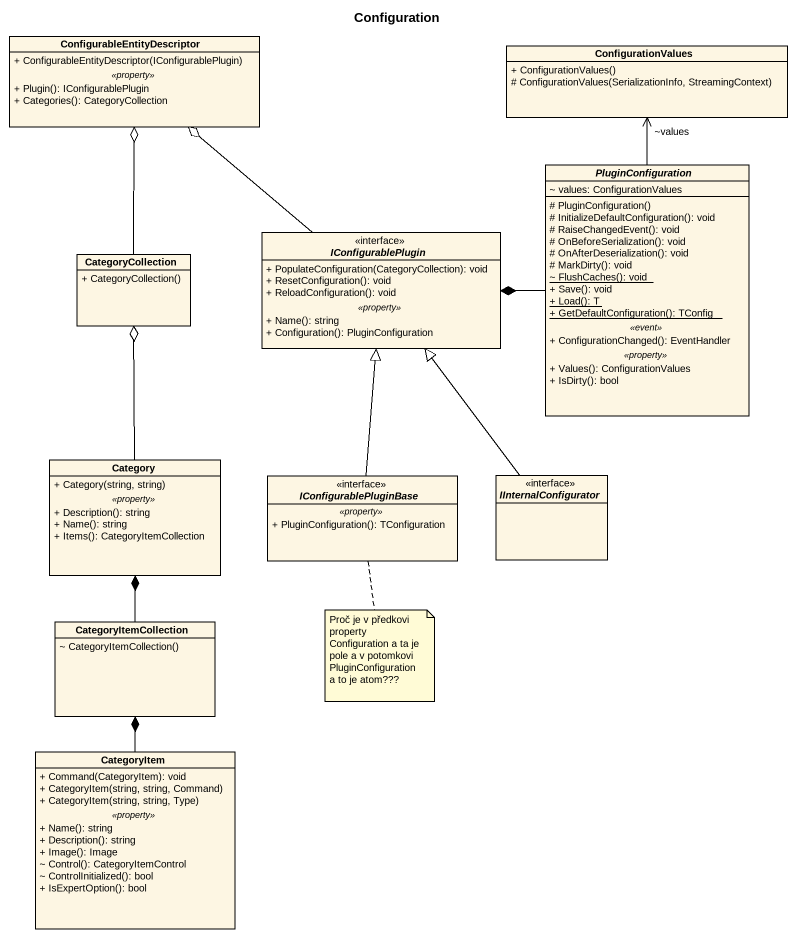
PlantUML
@startuml
title Configuration
hide circle
hide empty members
skinparam classAttributeIconSize 0
class ConfigurableEntityDescriptor {
  + ConfigurableEntityDescriptor(IConfigurablePlugin)
  .. <<property>> ..
  + Plugin(): IConfigurablePlugin
  + Categories(): CategoryCollection
}
class ConfigurationValues {
  + ConfigurationValues()
  # ConfigurationValues(SerializationInfo, StreamingContext)
}
abstract class PluginConfiguration {
  ~ values: ConfigurationValues
  --
  # PluginConfiguration()
  # InitializeDefaultConfiguration(): void
  # RaiseChangedEvent(): void
  # OnBeforeSerialization(): void
  # OnAfterDeserialization(): void
  # MarkDirty(): void
  {static} ~ FlushCaches(): void
  + Save(): void
  {static} + Load(): T
  {static} + GetDefaultConfiguration(): TConfig
  .. <<event>> ..
  + ConfigurationChanged(): EventHandler
  .. <<property>> ..
  + Values(): ConfigurationValues
  + IsDirty(): bool
}
interface IConfigurablePlugin <<interface>> {
  + PopulateConfiguration(CategoryCollection): void
  + ResetConfiguration(): void
  + ReloadConfiguration(): void
  .. <<property>> ..
  + Name(): string
  + Configuration(): PluginConfiguration
}
class CategoryCollection {
  + CategoryCollection()
}
class Category {
  + Category(string, string)
  .. <<property>> ..
  + Description(): string
  + Name(): string
  + Items(): CategoryItemCollection
}
interface IConfigurablePluginBase <<interface>> {
  .. <<property>> ..
  + PluginConfiguration(): TConfiguration
}
interface IInternalConfigurator <<interface>>
class CategoryItemCollection {
  ~ CategoryItemCollection()
}
class CategoryItem {
  + Command(CategoryItem): void
  + CategoryItem(string, string, Command)
  + CategoryItem(string, string, Type)
  .. <<property>> ..
  + Name(): string
  + Description(): string
  + Image(): Image
  ~ Control(): CategoryItemControl
  ~ ControlInitialized(): bool
  + IsExpertOption(): bool
}
PluginConfiguration -up-> "~values" ConfigurationValues
PluginConfiguration -left-* IConfigurablePlugin
IConfigurablePlugin -up-o ConfigurableEntityDescriptor
CategoryCollection -up-o ConfigurableEntityDescriptor
Category -up-o CategoryCollection
IConfigurablePluginBase -up-|> IConfigurablePlugin
IInternalConfigurator -up-|> IConfigurablePlugin
CategoryItemCollection -up-* Category
CategoryItem -up-* CategoryItemCollection
note bottom of IConfigurablePluginBase : Proč je v předkovi property Configuration a ta je pole a v potomkovi PluginConfiguration a to je atom???
@enduml
